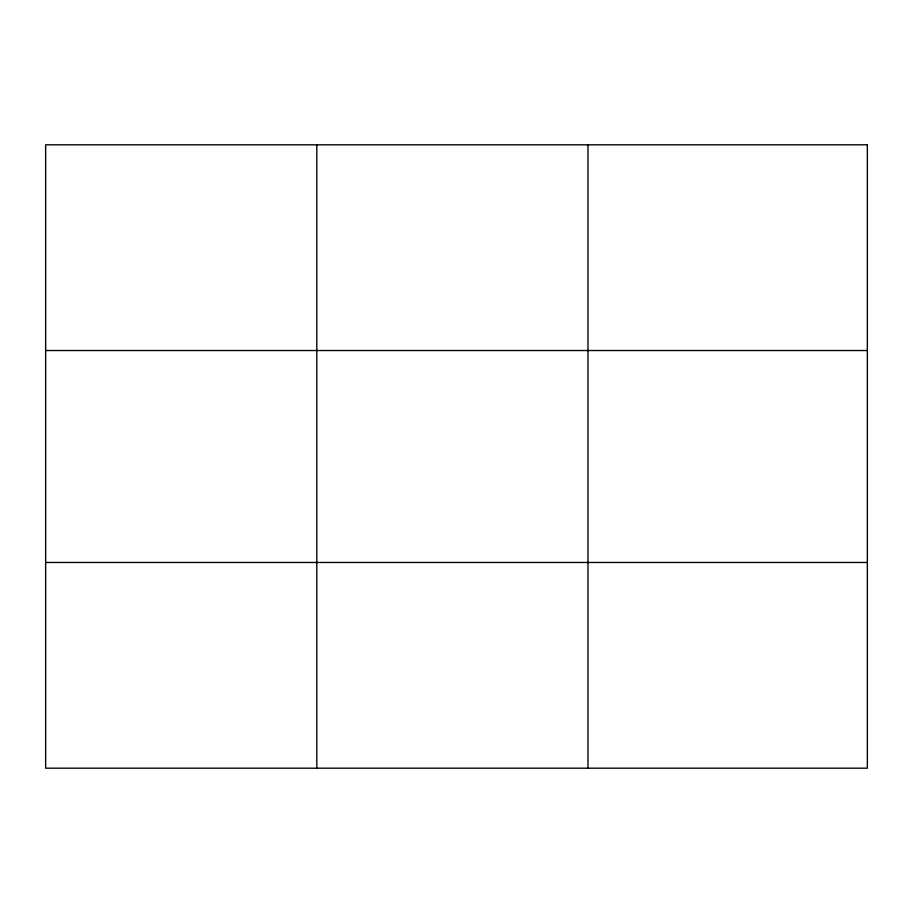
<?xml version="1.0" encoding="UTF-8"?>
<svg xmlns="http://www.w3.org/2000/svg" width="913" height="913" viewBox="0 0 913 913"><rect width="100%" height="100%" fill="white"/><g stroke="black" fill="none" stroke-linecap="round" stroke-linejoin="round"><path stroke-width="1.37" d="M316.811 144.813L316.811 768.187M587.972 144.813L587.972 768.187M45.65 350.524L867.35 350.524M45.65 562.476L867.35 562.476M867.35 144.813L867.35 768.187L45.65 768.187L45.65 144.813L867.35 144.813"/></g></svg>
